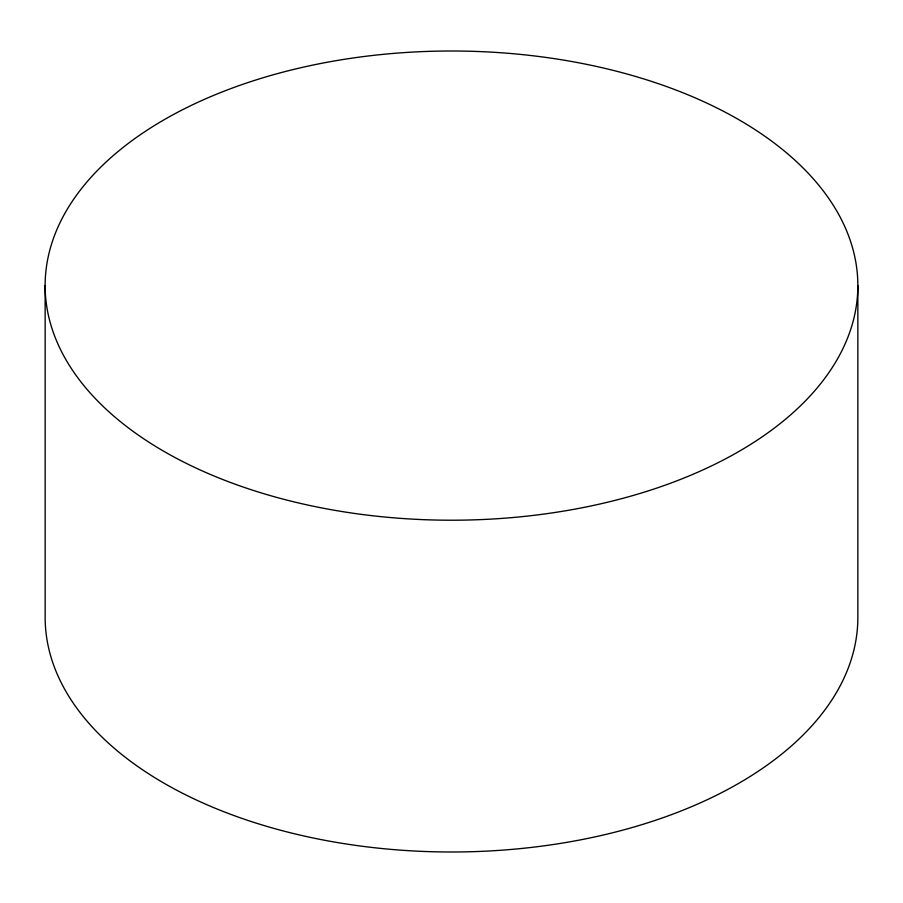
<?xml version="1.0" encoding="UTF-8"?>
<svg xmlns="http://www.w3.org/2000/svg" width="903" height="903" viewBox="0 0 903 903"><rect width="100%" height="100%" fill="white"/><g stroke="black" fill="none" stroke-linecap="round" stroke-linejoin="round"><path stroke-width="1.35" d="M857.85 285.608A406.35 234.599 0 0 1 248.325 488.783A406.35 234.599 0 0 1 248.325 82.433A406.35 234.599 0 0 1 857.85 285.608L857.85 617.392A406.35 234.599 0 0 1 451.5 851.992A406.35 234.599 0 0 1 45.15 617.392L45.15 285.608"/></g></svg>
